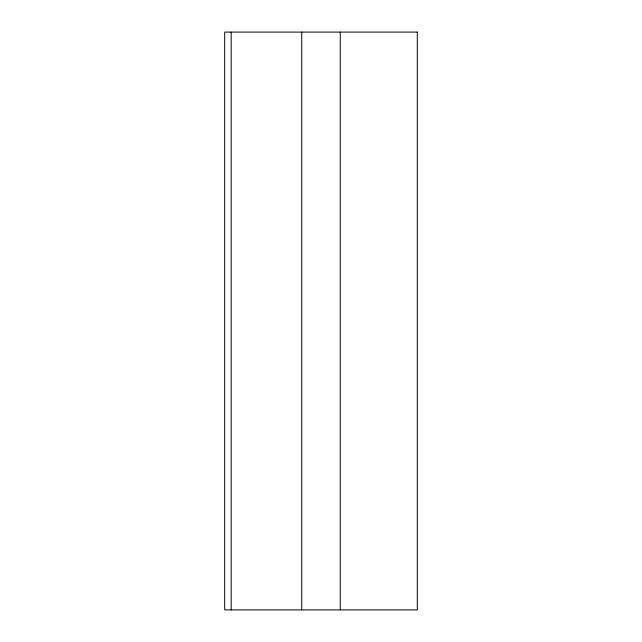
<?xml version="1.0" encoding="UTF-8"?>
<svg xmlns="http://www.w3.org/2000/svg" width="642" height="642" viewBox="0 0 642 642"><rect width="100%" height="100%" fill="white"/><g stroke="black" fill="none" stroke-linecap="round" stroke-linejoin="round"><path stroke-width="0.96" d="M340.26 32.1L340.26 609.9M301.74 32.1L301.74 609.9M231.176 32.1L231.176 609.9M417.3 32.1L224.7 32.1L224.7 609.9L417.3 609.9L417.3 32.1"/></g></svg>
